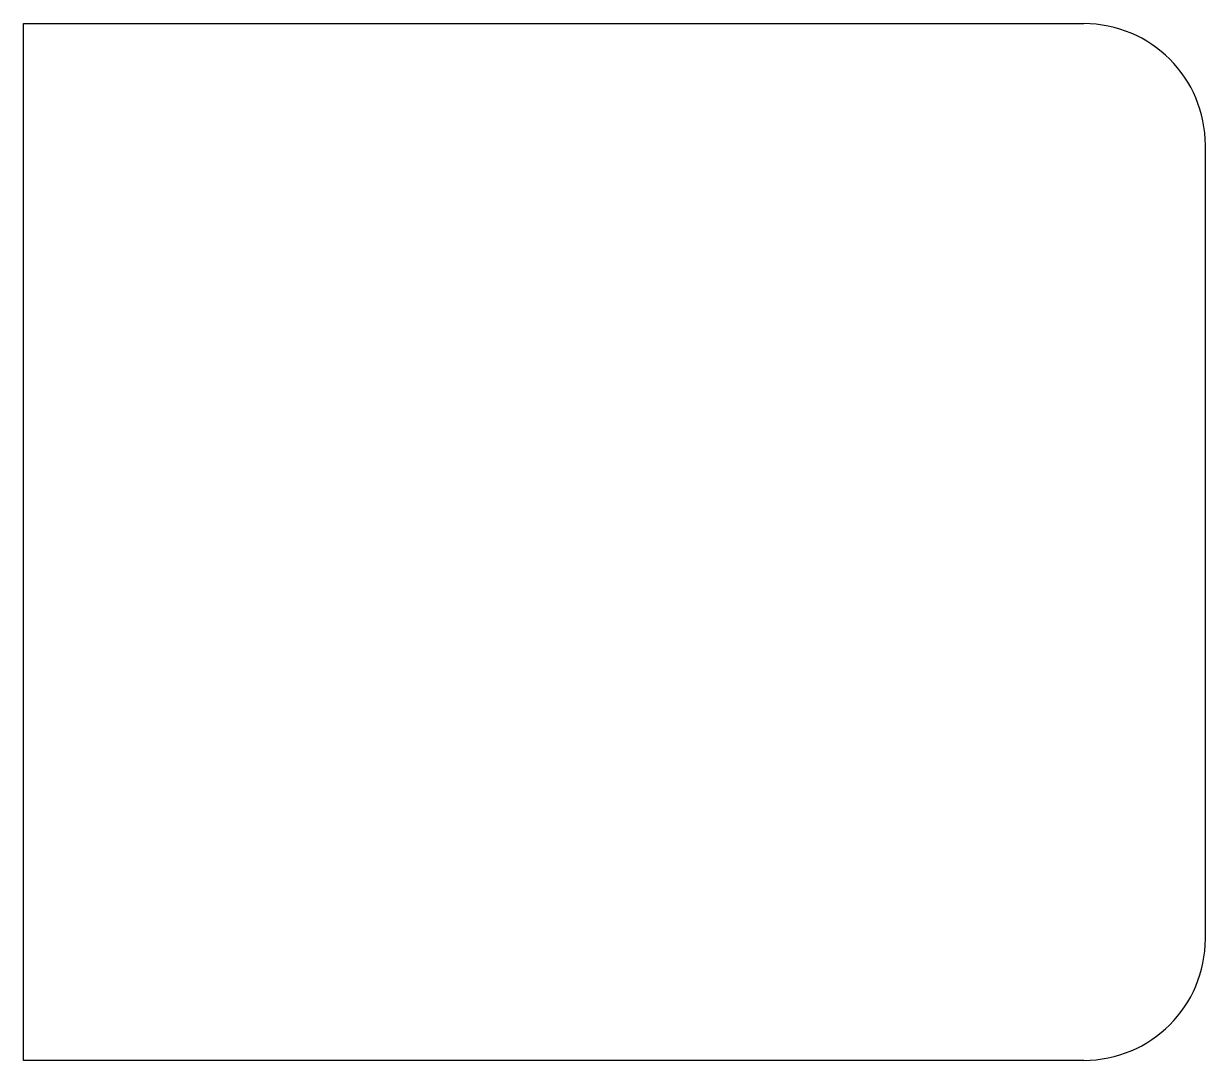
# Model space of a CAD drawing. Extents: x 150.3 to 195, y -135.4 to -96.2.
import ezdxf

# ---------------------------------------------------------------- set-up
doc = ezdxf.new("R2010")
doc.units = 0
doc.header["$MEASUREMENT"] = 0
doc.layers.add('BLACK', color=7, linetype='CONTINUOUS')

msp = doc.modelspace()

# ---------------------------------------------------------------- linework, layer by layer
at = {"layer": 'BLACK', "linetype": 'CONTINUOUS'}
for p, q in [((150.3, -135.4), (150.3, -96.2)), ((150.3, -96.2), (190.4, -96.2)), ((195, -130.8), (195, -100.8)), ((190.4, -135.4), (150.3, -135.4))]:
    msp.add_line(p, q, dxfattribs=at)
at = {"layer": 'BLACK'}
for centre, start, end in [((190.4, -100.8), 0, 90), ((190.4, -130.8), -90, 0)]:
    msp.add_arc(centre, 4.6, start, end, dxfattribs=at)

doc.saveas('drawing.dxf')
